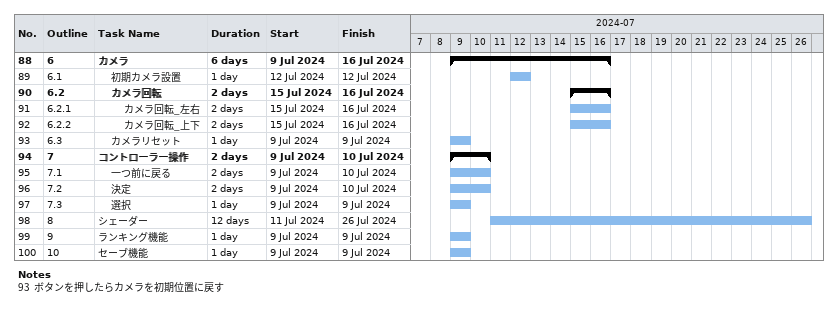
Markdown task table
| ID | WBS | Task | Duration | Start | Finish |
|---|---|---|---|---|---|
| 88 | 6 | **カメラ** | 6d | 2024-07-09 | 2024-07-16 |
| 89 | 6.1 | 初期カメラ設置 | 1d | 2024-07-12 | 2024-07-12 |
| 90 | 6.2 | **カメラ回転** | 2d | 2024-07-15 | 2024-07-16 |
| 91 | 6.2.1 | カメラ回転_左右 | 2d | 2024-07-15 | 2024-07-16 |
| 92 | 6.2.2 | カメラ回転_上下 | 2d | 2024-07-15 | 2024-07-16 |
| 93 | 6.3 | カメラリセット | 1d | 2024-07-09 | 2024-07-09 |
| 94 | 7 | **コントローラー操作** | 2d | 2024-07-09 | 2024-07-10 |
| 95 | 7.1 | 一つ前に戻る | 2d | 2024-07-09 | 2024-07-10 |
| 96 | 7.2 | 決定 | 2d | 2024-07-09 | 2024-07-10 |
| 97 | 7.3 | 選択 | 1d | 2024-07-09 | 2024-07-09 |
| 98 | 8 | シェーダー | 12d | 2024-07-11 | 2024-07-26 |
| 99 | 9 | ランキング機能 | 1d | 2024-07-09 | 2024-07-09 |
| 100 | 10 | セーブ機能 | 1d | 2024-07-09 | 2024-07-09 |

Notes
- 93: ボタンを押したらカメラを初期位置に戻す
